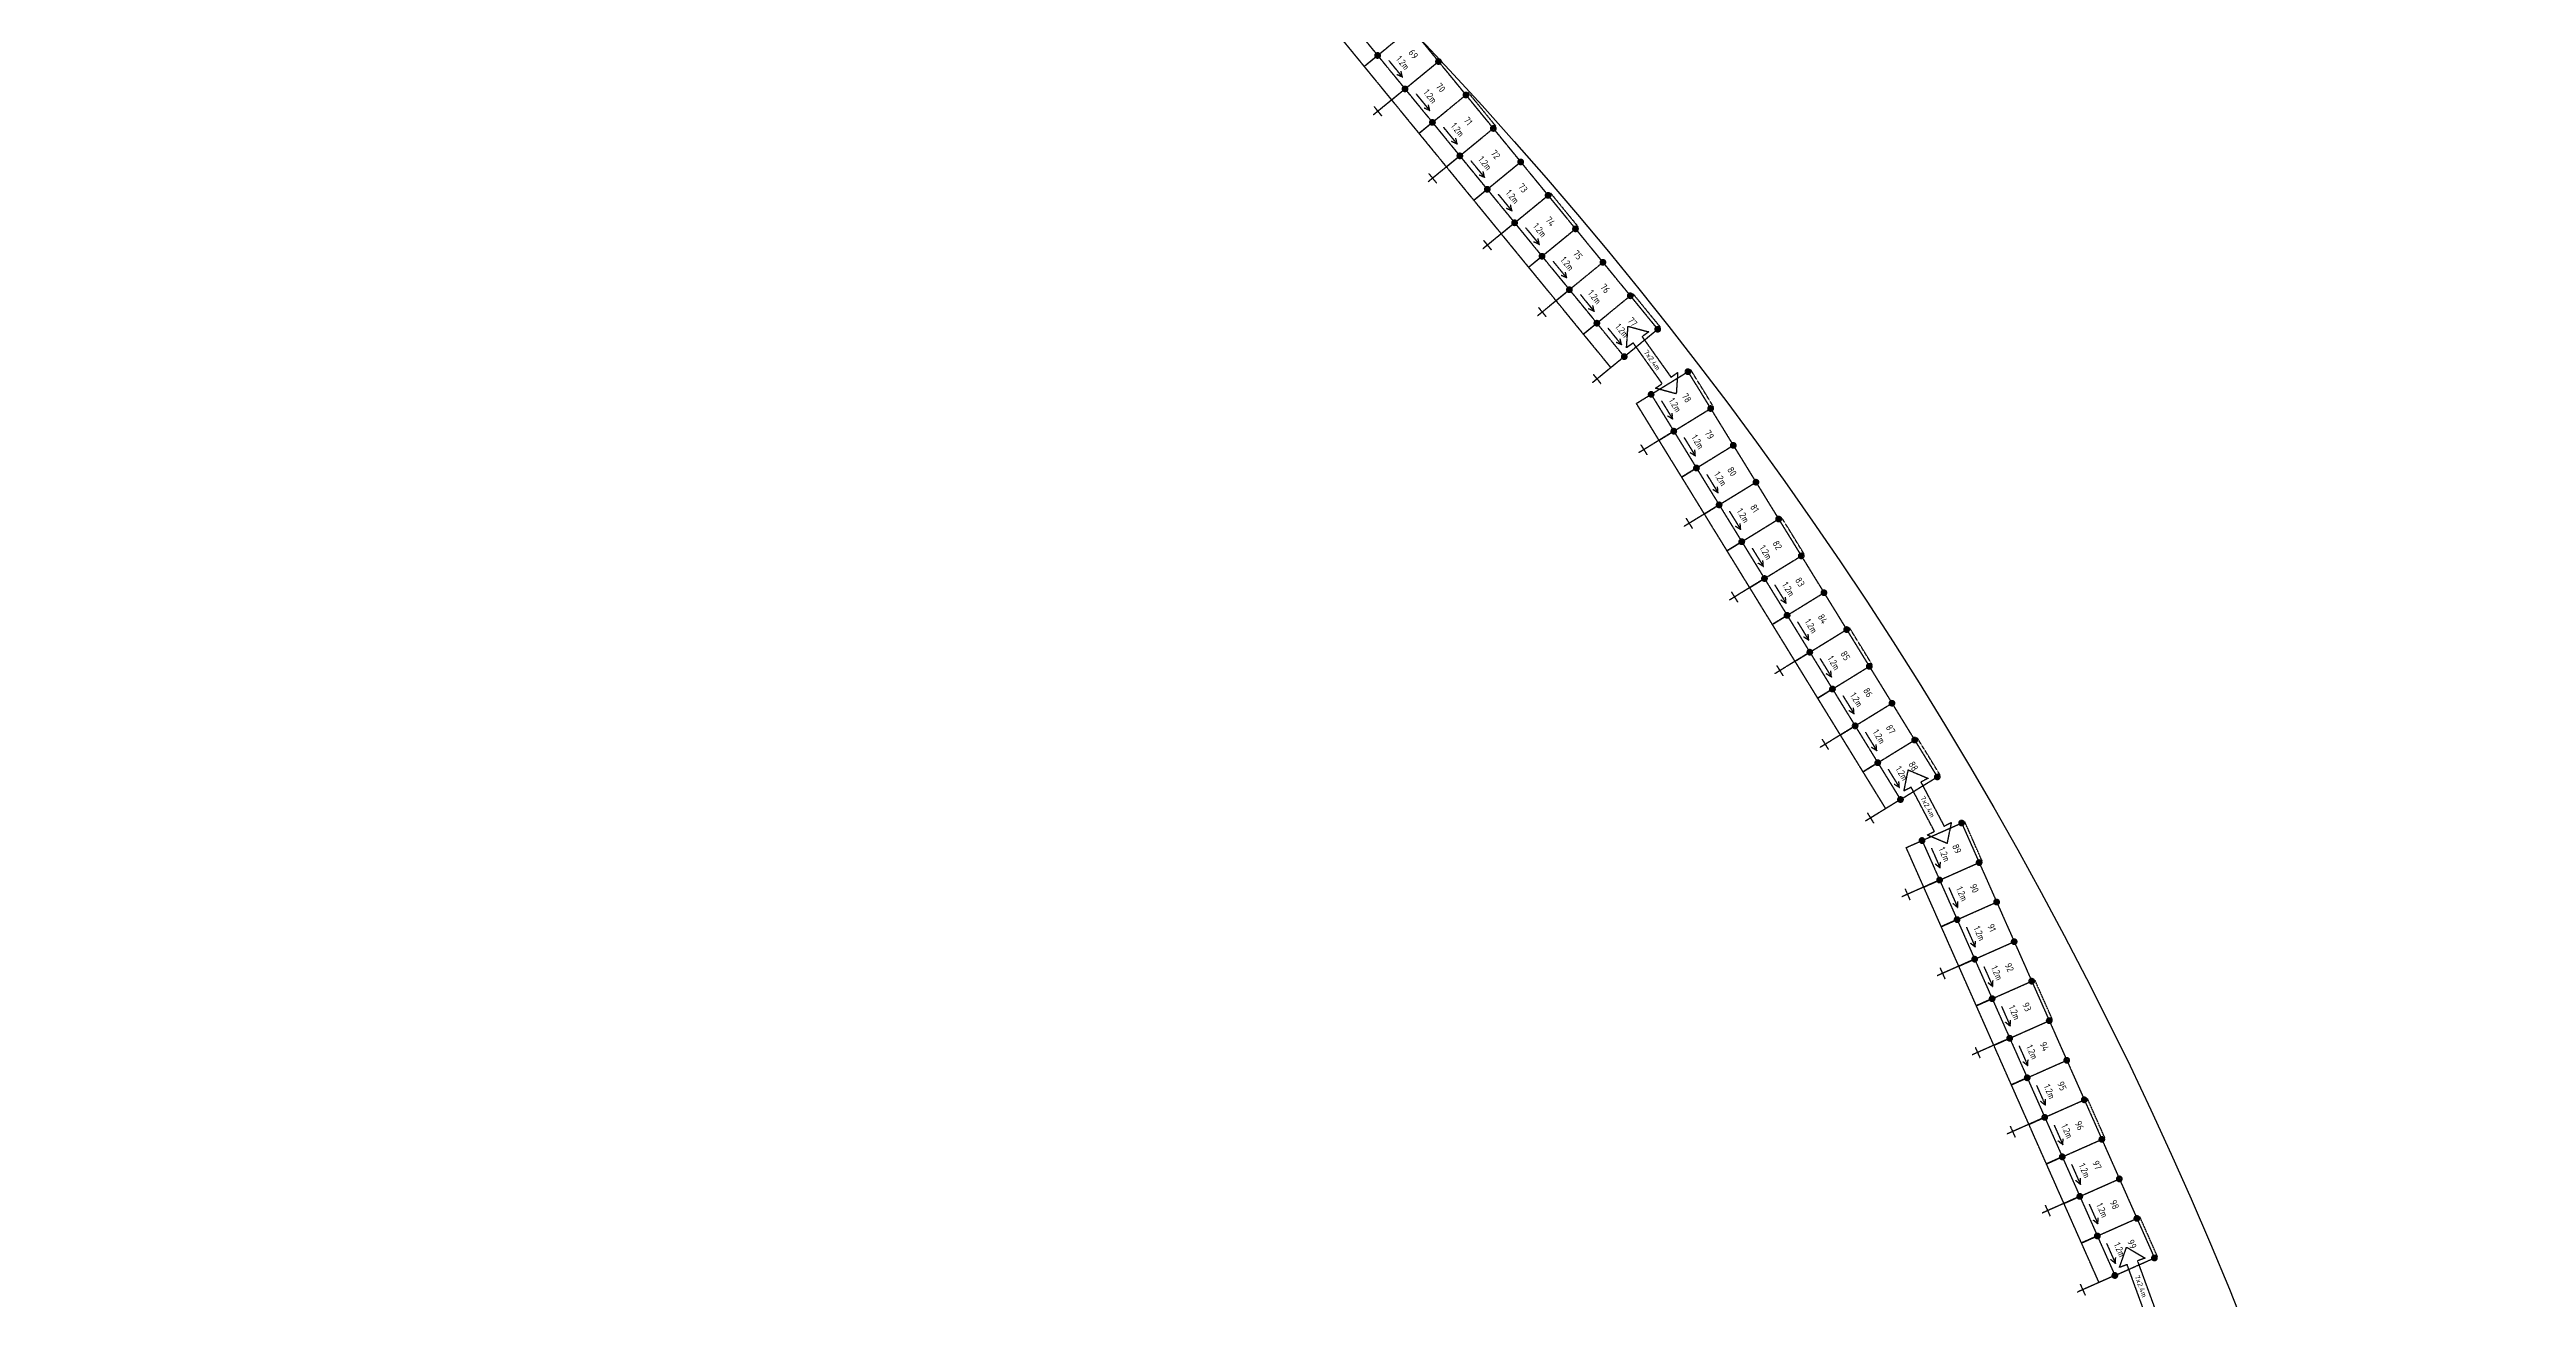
# Model space of a CAD drawing. Header units: millimetres. Extents: x -104667 to 131446, y -104429 to 134339.
# Drawn here: x 58710 to 131446, y 57951 to 94651 of the extents above; entities that cross this region are included whole.
import ezdxf
from ezdxf.enums import TextEntityAlignment as Align

# ---------------------------------------------------------------- set-up
doc = ezdxf.new("R2010")
doc.units = ezdxf.units.MM
doc.linetypes.add('KwikScaf_DASHED', pattern=[3.75, 2.5, -1.25])
doc.linetypes.add('KwikScaf_Line', pattern=[1, 1, 0])
doc.layers.get('0').update_dxf_attribs({"linetype": 'CONTINUOUS'})
doc.layers.add('KwikScaf Schematic', color=7, linetype='CONTINUOUS')
doc.styles.add('KwikScaf ISO', font='isocp.shx')

msp = doc.modelspace()

# ---------------------------------------------------------------- linework, layer by layer
msp.add_circle((13389, 13628), 118057)
at = {"layer": 'KwikScaf Schematic', "color": 1, "linetype": 'KwikScaf_Line'}
for p, q in [((96906, 95460), (97711, 94477)), ((97318, 94155), (96513, 95138)), ((97711, 94477), (98693, 95282)), ((98693, 95282), (99498, 94299)), ((97711, 94477), (97318, 94155)), ((97318, 94155), (97711, 94477)), ((98122, 93172), (97318, 94155)), ((97711, 94477), (98515, 93494)), ((98035, 94332), (98437, 93841)), ((98437, 93841), (98275, 93913)), ((98437, 93841), (98398, 94014)), ((98515, 93494), (99498, 94299)), ((99498, 94299), (100302, 93316)), ((98122, 93172), (97581, 92729)), ((98515, 93494), (98122, 93172)), ((98122, 93172), (98515, 93494)), ((98927, 92190), (98122, 93172)), ((98515, 93494), (99320, 92512)), ((98839, 93349), (99241, 92858)), ((99320, 92512), (100302, 93316)), ((100302, 93316), (101107, 92334)), ((97605, 92975), (97827, 92704)), ((99320, 92512), (98927, 92190)), ((98927, 92190), (99320, 92512)), ((99241, 92858), (99079, 92930)), ((99241, 92858), (99202, 93031)), ((99320, 92512), (100124, 91529)), ((99731, 91207), (98927, 92190)), ((99644, 92367), (100046, 91875)), ((100046, 91875), (99884, 91948)), ((100046, 91875), (100007, 92048)), ((100124, 91529), (101107, 92334)), ((101107, 92334), (101912, 91351)), ((99731, 91207), (99190, 90764)), ((99214, 91010), (99436, 90739)), ((100124, 91529), (99731, 91207)), ((99731, 91207), (100124, 91529)), ((100536, 90225), (99731, 91207)), ((100124, 91529), (100929, 90546)), ((100448, 91384), (100851, 90893)), ((100851, 90893), (100689, 90965)), ((100851, 90893), (100811, 91066)), ((100929, 90546), (101912, 91351)), ((101912, 91351), (102716, 90368)), ((100929, 90546), (100536, 90225)), ((100536, 90225), (100929, 90546)), ((101340, 89242), (100536, 90225)), ((100929, 90546), (101734, 89564)), ((101253, 90401), (101655, 89910)), ((101734, 89564), (102716, 90368)), ((102716, 90368), (103521, 89386)), ((101734, 89564), (101340, 89242)), ((101340, 89242), (101734, 89564)), ((101655, 89910), (101493, 89983)), ((101655, 89910), (101616, 90083)), ((101734, 89564), (102538, 88581)), ((101340, 89242), (100799, 88799)), ((100823, 89045), (101045, 88774)), ((102145, 88259), (101340, 89242)), ((102057, 89419), (102460, 88927)), ((102460, 88927), (102298, 89000)), ((102460, 88927), (102421, 89101)), ((102538, 88581), (103521, 89386)), ((103521, 89386), (104325, 88403)), ((102538, 88581), (102145, 88259)), ((102145, 88259), (102538, 88581)), ((102950, 87277), (102145, 88259)), ((102538, 88581), (103343, 87599)), ((102862, 88436), (103264, 87945)), ((103264, 87945), (103102, 88017)), ((103264, 87945), (103225, 88118)), ((103343, 87599), (104325, 88403)), ((104325, 88403), (105130, 87421)), ((103343, 87599), (102950, 87277)), ((102950, 87277), (103343, 87599)), ((103343, 87599), (104147, 86616)), ((103667, 87454), (104069, 86962)), ((104147, 86616), (105130, 87421)), ((105130, 87421), (105934, 86438)), ((102950, 87277), (102408, 86833)), ((102433, 87080), (102654, 86809)), ((103754, 86294), (102950, 87277)), ((104147, 86616), (103754, 86294)), ((103754, 86294), (104147, 86616)), ((104069, 86962), (103907, 87035)), ((104069, 86962), (104030, 87135)), ((104147, 86616), (104952, 85633)), ((104559, 85312), (103754, 86294)), ((104471, 86471), (104874, 85980)), ((104874, 85980), (104712, 86052)), ((104874, 85980), (104834, 86153)), ((104952, 85633), (105934, 86438)), ((104559, 85312), (104017, 84868)), ((104042, 85114), (104263, 84844)), ((104952, 85633), (104559, 85312)), ((105741, 84526), (106823, 85192)), ((106823, 85192), (107488, 84110)), ((105309, 84260), (105741, 84526)), ((105741, 84526), (106407, 83445)), ((105974, 83178), (105309, 84260)), ((106043, 84339), (106376, 83798)), ((106376, 83798), (106225, 83892)), ((106376, 83798), (106360, 83975)), ((106407, 83445), (107488, 84110)), ((107488, 84110), (108154, 83029)), ((105974, 83178), (105378, 82812)), ((105435, 83052), (105619, 82754)), ((106407, 83445), (105974, 83178)), ((105974, 83178), (106407, 83445)), ((106640, 82097), (105974, 83178)), ((106407, 83445), (107073, 82363)), ((106708, 83258), (107041, 82717)), ((107073, 82363), (108154, 83029)), ((108154, 83029), (108820, 81947)), ((107073, 82363), (106640, 82097)), ((106640, 82097), (107073, 82363)), ((107041, 82717), (106890, 82810)), ((107041, 82717), (107026, 82894)), ((107073, 82363), (107738, 81282)), ((107306, 81015), (106640, 82097)), ((107374, 82176), (107707, 81635)), ((107707, 81635), (107556, 81729)), ((107707, 81635), (107691, 81812)), ((107738, 81282), (108820, 81947)), ((108820, 81947), (109485, 80866)), ((107306, 81015), (106709, 80648)), ((106767, 80889), (106950, 80591)), ((107738, 81282), (107306, 81015)), ((107306, 81015), (107738, 81282)), ((107971, 79934), (107306, 81015)), ((107738, 81282), (108404, 80200)), ((108040, 81094), (108373, 80554)), ((108404, 80200), (109485, 80866)), ((109485, 80866), (110151, 79784)), ((108404, 80200), (107971, 79934)), ((107971, 79934), (108404, 80200)), ((108373, 80554), (108222, 80647)), ((108373, 80554), (108357, 80730)), ((108404, 80200), (109069, 79118)), ((108705, 80013), (109038, 79472)), ((108637, 78852), (107971, 79934)), ((109038, 79472), (108887, 79566)), ((109038, 79472), (109023, 79649)), ((109069, 79118), (110151, 79784)), ((110151, 79784), (110817, 78702)), ((108637, 78852), (108041, 78485)), ((108098, 78726), (108281, 78428)), ((109069, 79118), (108637, 78852)), ((108637, 78852), (109069, 79118)), ((109302, 77771), (108637, 78852)), ((109069, 79118), (109735, 78037)), ((109371, 78931), (109704, 78390)), ((109704, 78390), (109688, 78567)), ((109735, 78037), (110817, 78702)), ((110817, 78702), (111482, 77621)), ((109735, 78037), (109302, 77771)), ((109302, 77771), (109735, 78037)), ((109704, 78390), (109553, 78484)), ((109735, 78037), (110401, 76955)), ((110037, 77850), (110370, 77309)), ((109968, 76689), (109302, 77771)), ((110370, 77309), (110219, 77402)), ((110370, 77309), (110354, 77486)), ((110401, 76955), (111482, 77621)), ((111482, 77621), (112148, 76539)), ((109968, 76689), (109372, 76322)), ((109429, 76563), (109613, 76265)), ((110401, 76955), (109968, 76689)), ((109968, 76689), (110401, 76955)), ((110634, 75607), (109968, 76689)), ((110401, 76955), (111066, 75874)), ((110702, 76768), (111035, 76227)), ((111035, 76227), (111020, 76404)), ((111066, 75874), (112148, 76539)), ((112148, 76539), (112814, 75458)), ((111066, 75874), (110634, 75607)), ((110634, 75607), (111066, 75874)), ((111035, 76227), (110884, 76321)), ((111066, 75874), (111732, 74792)), ((111368, 75686), (111701, 75146)), ((111299, 74526), (110634, 75607)), ((111701, 75146), (111550, 75239)), ((111701, 75146), (111685, 75322)), ((111732, 74792), (112814, 75458)), ((112814, 75458), (113479, 74376)), ((111299, 74526), (110703, 74159)), ((110761, 74400), (110944, 74102)), ((111732, 74792), (111299, 74526)), ((111299, 74526), (111732, 74792)), ((111965, 73444), (111299, 74526)), ((111732, 74792), (112398, 73711)), ((112034, 74605), (112366, 74064)), ((112366, 74064), (112351, 74241)), ((112398, 73711), (113479, 74376)), ((113479, 74376), (114145, 73295)), ((112398, 73711), (111965, 73444)), ((111965, 73444), (112398, 73711)), ((112366, 74064), (112216, 74158)), ((112398, 73711), (113063, 72629)), ((112699, 73523), (113032, 72983)), ((112631, 72363), (111965, 73444)), ((113032, 72983), (112881, 73076)), ((113032, 72983), (113017, 73159)), ((113063, 72629), (114145, 73295)), ((112631, 72363), (112035, 71996)), ((112092, 72237), (112275, 71938)), ((113063, 72629), (112631, 72363)), ((113233, 71220), (113697, 71426)), ((113697, 71426), (114858, 71941)), ((113697, 71426), (114212, 70265)), ((114858, 71941), (115373, 70780)), ((113748, 70059), (113233, 71220)), ((113971, 71200), (114228, 70620)), ((114228, 70620), (114091, 70733)), ((114212, 70265), (115373, 70780)), ((114228, 70620), (114237, 70797)), ((115373, 70780), (115888, 69619)), ((113748, 70059), (113108, 69775)), ((113197, 70006), (113338, 69686)), ((114212, 70265), (113748, 70059)), ((113748, 70059), (114212, 70265)), ((114262, 68898), (113748, 70059)), ((114212, 70265), (114727, 69104)), ((114486, 70039), (114743, 69459)), ((114727, 69104), (114262, 68898)), ((114262, 68898), (114727, 69104)), ((114743, 69459), (114606, 69572)), ((114727, 69104), (115888, 69619)), ((114727, 69104), (115241, 67943)), ((114743, 69459), (114751, 69636)), ((115888, 69619), (116402, 68458)), ((114777, 67737), (114262, 68898)), ((115000, 68878), (115258, 68298)), ((115258, 68298), (115121, 68411)), ((115241, 67943), (116402, 68458)), ((115258, 68298), (115266, 68475)), ((116402, 68458), (116917, 67297)), ((114777, 67737), (114137, 67453)), ((114226, 67684), (114368, 67364)), ((115241, 67943), (114777, 67737)), ((114777, 67737), (115241, 67943)), ((115292, 66576), (114777, 67737)), ((115241, 67943), (115756, 66782)), ((115515, 67717), (115773, 67137)), ((115773, 67137), (115636, 67250)), ((115756, 66782), (116917, 67297)), ((115773, 67137), (115781, 67314)), ((116917, 67297), (117432, 66136)), ((115756, 66782), (115292, 66576)), ((115292, 66576), (115756, 66782)), ((115806, 65415), (115292, 66576)), ((115756, 66782), (116271, 65621)), ((116030, 66556), (116287, 65976)), ((116271, 65621), (115806, 65415)), ((115806, 65415), (116271, 65621)), ((116287, 65976), (116150, 66089)), ((116271, 65621), (117432, 66136)), ((116271, 65621), (116785, 64460)), ((116287, 65976), (116295, 66153)), ((117432, 66136), (117946, 64975)), ((115806, 65415), (115166, 65131)), ((115255, 65362), (115397, 65042)), ((116321, 64254), (115806, 65415)), ((116545, 65395), (116802, 64815)), ((116802, 64815), (116665, 64927)), ((116785, 64460), (117946, 64975)), ((116802, 64815), (116810, 64992)), ((117946, 64975), (118461, 63814)), ((116785, 64460), (116321, 64254)), ((116321, 64254), (116785, 64460)), ((116836, 63093), (116321, 64254)), ((116785, 64460), (117300, 63299)), ((117059, 64234), (117317, 63654)), ((117300, 63299), (116836, 63093)), ((116836, 63093), (117300, 63299)), ((117317, 63654), (117180, 63766)), ((117300, 63299), (118461, 63814)), ((117300, 63299), (117815, 62138)), ((117317, 63654), (117325, 63831)), ((118461, 63814), (118976, 62653)), ((116836, 63093), (116196, 62809)), ((116285, 63040), (116427, 62720)), ((117350, 61932), (116836, 63093)), ((117574, 63073), (117831, 62492)), ((117831, 62492), (117694, 62605)), ((117815, 62138), (118976, 62653)), ((117831, 62492), (117840, 62670)), ((118976, 62653), (119491, 61492)), ((117815, 62138), (117350, 61932)), ((117350, 61932), (117815, 62138)), ((117865, 60771), (117350, 61932)), ((117815, 62138), (118330, 60977)), ((118089, 61912), (118346, 61331)), ((118346, 61331), (118209, 61444)), ((118330, 60977), (119491, 61492)), ((118346, 61331), (118354, 61509)), ((119491, 61492), (120005, 60331)), ((117865, 60771), (117225, 60487)), ((117314, 60718), (117456, 60398)), ((118330, 60977), (117865, 60771)), ((117865, 60771), (118330, 60977)), ((118380, 59610), (117865, 60771)), ((118330, 60977), (118844, 59816)), ((118603, 60751), (118861, 60170)), ((118844, 59816), (118380, 59610)), ((118380, 59610), (118844, 59816)), ((118861, 60170), (118724, 60283)), ((118844, 59816), (120005, 60331)), ((118844, 59816), (119359, 58655)), ((118861, 60170), (118869, 60348)), ((120005, 60331), (120520, 59170)), ((118895, 58449), (118380, 59610)), ((119118, 59590), (119375, 59009)), ((119375, 59009), (119239, 59122)), ((119359, 58655), (120520, 59170)), ((119375, 59009), (119384, 59187)), ((118895, 58449), (118255, 58165)), ((118344, 58396), (118486, 58076)), ((119359, 58655), (118895, 58449))]:
    msp.add_line(p, q, dxfattribs=at)
at = {"layer": 'KwikScaf Schematic', "color": 1, "linetype": 'KwikScaf_DASHED'}
for p, q in [((101184, 92397), (100380, 93380)), ((103598, 89449), (102794, 90432)), ((106012, 86501), (105207, 87484)), ((107574, 84163), (106908, 85244)), ((110236, 79836), (109571, 80918)), ((112233, 76592), (111567, 77673)), ((114230, 73347), (113564, 74429)), ((115464, 70820), (114950, 71981)), ((117523, 66176), (117008, 67337)), ((119067, 62693), (118553, 63854)), ((120611, 59210), (120097, 60371))]:
    msp.add_line(p, q, dxfattribs=at)
at = {"layer": 'KwikScaf Schematic', "color": 3, "linetype": 'KwikScaf_Line'}
for p, q in [((105020, 85896), (105063, 86526)), ((105216, 86036), (105020, 85896)), ((105063, 86526), (105672, 86361)), ((106065, 84844), (105216, 86036)), ((105672, 86361), (105476, 86221)), ((105476, 86221), (106326, 85030)), ((106326, 85030), (106521, 85169)), ((106521, 85169), (106479, 84540)), ((105870, 84705), (106065, 84844)), ((106479, 84540), (105870, 84705)), ((113167, 72880), (113293, 73499)), ((113293, 73499), (113874, 73253)), ((113379, 72992), (113167, 72880)), ((114061, 71698), (113379, 72992)), ((113874, 73253), (113662, 73141)), ((113662, 73141), (114344, 71847)), ((113848, 71586), (114061, 71698)), ((114430, 71341), (113848, 71586)), ((114344, 71847), (114556, 71959)), ((114556, 71959), (114430, 71341)), ((119495, 58890), (119703, 59486)), ((119720, 58973), (119495, 58890)), ((119703, 59486), (120246, 59165)), ((120223, 57598), (119720, 58973)), ((120246, 59165), (120021, 59082)), ((120021, 59082), (120523, 57708))]:
    msp.add_line(p, q, dxfattribs=at)
at = {"layer": 'KwikScaf Schematic', "color": 1, "linetype": 'KwikScaf_Line', "const_width": 100}
for points in [[(97749, 94509, -0.198912), (97760, 94472, -0.198912), (97742, 94438, -0.198912), (97706, 94427, -0.198912), (97672, 94445, -0.198912), (97661, 94482, -0.198912), (97679, 94516, -0.198912), (97716, 94527, -0.198912)], [(97749, 94509, -0.198912), (97760, 94472, -0.198912), (97742, 94438, -0.198912), (97706, 94427, -0.198912), (97672, 94445, -0.198912), (97661, 94482, -0.198912), (97679, 94516, -0.198912), (97716, 94527, -0.198912)], [(99536, 94331, -0.198912), (99548, 94294, -0.198912), (99529, 94260, -0.198912), (99493, 94249, -0.198912), (99459, 94267, -0.198912), (99448, 94304, -0.198912), (99466, 94338, -0.198912), (99503, 94349, -0.198912)], [(99536, 94331, -0.198912), (99548, 94294, -0.198912), (99529, 94260, -0.198912), (99493, 94249, -0.198912), (99459, 94267, -0.198912), (99448, 94304, -0.198912), (99466, 94338, -0.198912), (99503, 94349, -0.198912)], [(98554, 93526, -0.198912), (98565, 93489, -0.198912), (98547, 93456, -0.198912), (98510, 93445, -0.198912), (98476, 93463, -0.198912), (98465, 93499, -0.198912), (98483, 93533, -0.198912), (98520, 93544, -0.198912)], [(98554, 93526, -0.198912), (98565, 93489, -0.198912), (98547, 93456, -0.198912), (98510, 93445, -0.198912), (98476, 93463, -0.198912), (98465, 93499, -0.198912), (98483, 93533, -0.198912), (98520, 93544, -0.198912)], [(100341, 93348, -0.198912), (100352, 93311, -0.198912), (100334, 93278, -0.198912), (100297, 93267, -0.198912), (100264, 93285, -0.198912), (100253, 93321, -0.198912), (100271, 93355, -0.198912), (100307, 93366, -0.198912)], [(100341, 93348, -0.198912), (100352, 93311, -0.198912), (100334, 93278, -0.198912), (100297, 93267, -0.198912), (100264, 93285, -0.198912), (100253, 93321, -0.198912), (100271, 93355, -0.198912), (100307, 93366, -0.198912)], [(99358, 92543, -0.198912), (99370, 92507, -0.198912), (99351, 92473, -0.198912), (99315, 92462, -0.198912), (99281, 92480, -0.198912), (99270, 92517, -0.198912), (99288, 92550, -0.198912), (99325, 92561, -0.198912)], [(99358, 92543, -0.198912), (99370, 92507, -0.198912), (99351, 92473, -0.198912), (99315, 92462, -0.198912), (99281, 92480, -0.198912), (99270, 92517, -0.198912), (99288, 92550, -0.198912), (99325, 92561, -0.198912)], [(101146, 92365, -0.198912), (101157, 92329, -0.198912), (101139, 92295, -0.198912), (101102, 92284, -0.198912), (101068, 92302, -0.198912), (101057, 92339, -0.198912), (101075, 92372, -0.198912), (101112, 92383, -0.198912)], [(101146, 92365, -0.198912), (101157, 92329, -0.198912), (101139, 92295, -0.198912), (101102, 92284, -0.198912), (101068, 92302, -0.198912), (101057, 92339, -0.198912), (101075, 92372, -0.198912), (101112, 92383, -0.198912)], [(100163, 91561, -0.198912), (100174, 91524, -0.198912), (100156, 91490, -0.198912), (100119, 91479, -0.198912), (100086, 91497, -0.198912), (100075, 91534, -0.198912), (100093, 91568, -0.198912), (100129, 91579, -0.198912)], [(100163, 91561, -0.198912), (100174, 91524, -0.198912), (100156, 91490, -0.198912), (100119, 91479, -0.198912), (100086, 91497, -0.198912), (100075, 91534, -0.198912), (100093, 91568, -0.198912), (100129, 91579, -0.198912)], [(101950, 91383, -0.198912), (101961, 91346, -0.198912), (101943, 91312, -0.198912), (101907, 91301, -0.198912), (101873, 91319, -0.198912), (101862, 91356, -0.198912), (101880, 91390, -0.198912), (101917, 91401, -0.198912)], [(101950, 91383, -0.198912), (101961, 91346, -0.198912), (101943, 91312, -0.198912), (101907, 91301, -0.198912), (101873, 91319, -0.198912), (101862, 91356, -0.198912), (101880, 91390, -0.198912), (101917, 91401, -0.198912)], [(100968, 90578, -0.198912), (100979, 90541, -0.198912), (100961, 90508, -0.198912), (100924, 90497, -0.198912), (100890, 90515, -0.198912), (100879, 90551, -0.198912), (100897, 90585, -0.198912), (100934, 90596, -0.198912)], [(100968, 90578, -0.198912), (100979, 90541, -0.198912), (100961, 90508, -0.198912), (100924, 90497, -0.198912), (100890, 90515, -0.198912), (100879, 90551, -0.198912), (100897, 90585, -0.198912), (100934, 90596, -0.198912)], [(102755, 90400, -0.198912), (102766, 90363, -0.198912), (102748, 90330, -0.198912), (102711, 90319, -0.198912), (102677, 90337, -0.198912), (102666, 90373, -0.198912), (102684, 90407, -0.198912), (102721, 90418, -0.198912)], [(102755, 90400, -0.198912), (102766, 90363, -0.198912), (102748, 90330, -0.198912), (102711, 90319, -0.198912), (102677, 90337, -0.198912), (102666, 90373, -0.198912), (102684, 90407, -0.198912), (102721, 90418, -0.198912)], [(101772, 89595, -0.198912), (101783, 89559, -0.198912), (101765, 89525, -0.198912), (101729, 89514, -0.198912), (101695, 89532, -0.198912), (101684, 89569, -0.198912), (101702, 89603, -0.198912), (101738, 89614, -0.198912)], [(101772, 89595, -0.198912), (101783, 89559, -0.198912), (101765, 89525, -0.198912), (101729, 89514, -0.198912), (101695, 89532, -0.198912), (101684, 89569, -0.198912), (101702, 89603, -0.198912), (101738, 89614, -0.198912)], [(103559, 89417, -0.198912), (103570, 89381, -0.198912), (103552, 89347, -0.198912), (103516, 89336, -0.198912), (103482, 89354, -0.198912), (103471, 89391, -0.198912), (103489, 89424, -0.198912), (103526, 89436, -0.198912)], [(103559, 89417, -0.198912), (103570, 89381, -0.198912), (103552, 89347, -0.198912), (103516, 89336, -0.198912), (103482, 89354, -0.198912), (103471, 89391, -0.198912), (103489, 89424, -0.198912), (103526, 89436, -0.198912)], [(102577, 88613, -0.198912), (102588, 88576, -0.198912), (102570, 88543, -0.198912), (102533, 88531, -0.198912), (102499, 88550, -0.198912), (102488, 88586, -0.198912), (102506, 88620, -0.198912), (102543, 88631, -0.198912)], [(102577, 88613, -0.198912), (102588, 88576, -0.198912), (102570, 88543, -0.198912), (102533, 88531, -0.198912), (102499, 88550, -0.198912), (102488, 88586, -0.198912), (102506, 88620, -0.198912), (102543, 88631, -0.198912)], [(104364, 88435, -0.198912), (104375, 88398, -0.198912), (104357, 88364, -0.198912), (104320, 88353, -0.198912), (104287, 88371, -0.198912), (104276, 88408, -0.198912), (104294, 88442, -0.198912), (104330, 88453, -0.198912)], [(104364, 88435, -0.198912), (104375, 88398, -0.198912), (104357, 88364, -0.198912), (104320, 88353, -0.198912), (104287, 88371, -0.198912), (104276, 88408, -0.198912), (104294, 88442, -0.198912), (104330, 88453, -0.198912)], [(103381, 87630, -0.198912), (103392, 87594, -0.198912), (103374, 87560, -0.198912), (103338, 87549, -0.198912), (103304, 87567, -0.198912), (103293, 87604, -0.198912), (103311, 87637, -0.198912), (103348, 87648, -0.198912)], [(103381, 87630, -0.198912), (103392, 87594, -0.198912), (103374, 87560, -0.198912), (103338, 87549, -0.198912), (103304, 87567, -0.198912), (103293, 87604, -0.198912), (103311, 87637, -0.198912), (103348, 87648, -0.198912)], [(105169, 87452, -0.198912), (105180, 87416, -0.198912), (105162, 87382, -0.198912), (105125, 87371, -0.198912), (105091, 87389, -0.198912), (105080, 87426, -0.198912), (105098, 87459, -0.198912), (105135, 87470, -0.198912)], [(105169, 87452, -0.198912), (105180, 87416, -0.198912), (105162, 87382, -0.198912), (105125, 87371, -0.198912), (105091, 87389, -0.198912), (105080, 87426, -0.198912), (105098, 87459, -0.198912), (105135, 87470, -0.198912)], [(104186, 86648, -0.198912), (104197, 86611, -0.198912), (104179, 86577, -0.198912), (104142, 86566, -0.198912), (104109, 86584, -0.198912), (104098, 86621, -0.198912), (104116, 86655, -0.198912), (104152, 86666, -0.198912)], [(104186, 86648, -0.198912), (104197, 86611, -0.198912), (104179, 86577, -0.198912), (104142, 86566, -0.198912), (104109, 86584, -0.198912), (104098, 86621, -0.198912), (104116, 86655, -0.198912), (104152, 86666, -0.198912)], [(105973, 86470, -0.198912), (105984, 86433, -0.198912), (105966, 86399, -0.198912), (105930, 86388, -0.198912), (105896, 86406, -0.198912), (105885, 86443, -0.198912), (105903, 86477, -0.198912), (105939, 86488, -0.198912)], [(104991, 85665, -0.198912), (105002, 85628, -0.198912), (104984, 85595, -0.198912), (104947, 85584, -0.198912), (104913, 85602, -0.198912), (104902, 85638, -0.198912), (104920, 85672, -0.198912), (104957, 85683, -0.198912)], [(106865, 85218, -0.198912), (106871, 85180, -0.198912), (106849, 85149, -0.198912), (106811, 85143, -0.198912), (106780, 85166, -0.198912), (106774, 85204, -0.198912), (106797, 85235, -0.198912), (106834, 85241, -0.198912)], [(105784, 84552, -0.198912), (105790, 84515, -0.198912), (105767, 84484, -0.198912), (105730, 84478, -0.198912), (105699, 84500, -0.198912), (105693, 84538, -0.198912), (105715, 84569, -0.198912), (105753, 84575, -0.198912)], [(107531, 84137, -0.198912), (107537, 84099, -0.198912), (107515, 84068, -0.198912), (107477, 84062, -0.198912), (107446, 84084, -0.198912), (107440, 84122, -0.198912), (107462, 84153, -0.198912), (107500, 84159, -0.198912)], [(107531, 84137, -0.198912), (107537, 84099, -0.198912), (107515, 84068, -0.198912), (107477, 84062, -0.198912), (107446, 84084, -0.198912), (107440, 84122, -0.198912), (107462, 84153, -0.198912), (107500, 84159, -0.198912)], [(106449, 83471, -0.198912), (106455, 83433, -0.198912), (106433, 83402, -0.198912), (106395, 83396, -0.198912), (106364, 83418, -0.198912), (106358, 83456, -0.198912), (106381, 83487, -0.198912), (106418, 83493, -0.198912)], [(106449, 83471, -0.198912), (106455, 83433, -0.198912), (106433, 83402, -0.198912), (106395, 83396, -0.198912), (106364, 83418, -0.198912), (106358, 83456, -0.198912), (106381, 83487, -0.198912), (106418, 83493, -0.198912)], [(108197, 83055, -0.198912), (108203, 83017, -0.198912), (108180, 82986, -0.198912), (108142, 82980, -0.198912), (108111, 83003, -0.198912), (108105, 83040, -0.198912), (108128, 83071, -0.198912), (108166, 83077, -0.198912)], [(108197, 83055, -0.198912), (108203, 83017, -0.198912), (108180, 82986, -0.198912), (108142, 82980, -0.198912), (108111, 83003, -0.198912), (108105, 83040, -0.198912), (108128, 83071, -0.198912), (108166, 83077, -0.198912)], [(107115, 82389, -0.198912), (107121, 82352, -0.198912), (107099, 82321, -0.198912), (107061, 82314, -0.198912), (107030, 82337, -0.198912), (107024, 82375, -0.198912), (107046, 82406, -0.198912), (107084, 82412, -0.198912)], [(107115, 82389, -0.198912), (107121, 82352, -0.198912), (107099, 82321, -0.198912), (107061, 82314, -0.198912), (107030, 82337, -0.198912), (107024, 82375, -0.198912), (107046, 82406, -0.198912), (107084, 82412, -0.198912)], [(108862, 81973, -0.198912), (108868, 81936, -0.198912), (108846, 81905, -0.198912), (108808, 81899, -0.198912), (108777, 81921, -0.198912), (108771, 81959, -0.198912), (108794, 81990, -0.198912), (108831, 81996, -0.198912)], [(108862, 81973, -0.198912), (108868, 81936, -0.198912), (108846, 81905, -0.198912), (108808, 81899, -0.198912), (108777, 81921, -0.198912), (108771, 81959, -0.198912), (108794, 81990, -0.198912), (108831, 81996, -0.198912)], [(107781, 81308, -0.198912), (107787, 81270, -0.198912), (107764, 81239, -0.198912), (107727, 81233, -0.198912), (107696, 81255, -0.198912), (107690, 81293, -0.198912), (107712, 81324, -0.198912), (107750, 81330, -0.198912)], [(107781, 81308, -0.198912), (107787, 81270, -0.198912), (107764, 81239, -0.198912), (107727, 81233, -0.198912), (107696, 81255, -0.198912), (107690, 81293, -0.198912), (107712, 81324, -0.198912), (107750, 81330, -0.198912)], [(109528, 80892, -0.198912), (109534, 80854, -0.198912), (109512, 80823, -0.198912), (109474, 80817, -0.198912), (109443, 80839, -0.198912), (109437, 80877, -0.198912), (109459, 80908, -0.198912), (109497, 80914, -0.198912)], [(109528, 80892, -0.198912), (109534, 80854, -0.198912), (109512, 80823, -0.198912), (109474, 80817, -0.198912), (109443, 80839, -0.198912), (109437, 80877, -0.198912), (109459, 80908, -0.198912), (109497, 80914, -0.198912)], [(108446, 80226, -0.198912), (108452, 80188, -0.198912), (108430, 80157, -0.198912), (108392, 80151, -0.198912), (108361, 80174, -0.198912), (108355, 80212, -0.198912), (108378, 80243, -0.198912), (108415, 80249, -0.198912)], [(108446, 80226, -0.198912), (108452, 80188, -0.198912), (108430, 80157, -0.198912), (108392, 80151, -0.198912), (108361, 80174, -0.198912), (108355, 80212, -0.198912), (108378, 80243, -0.198912), (108415, 80249, -0.198912)], [(110194, 79810, -0.198912), (110200, 79772, -0.198912), (110177, 79741, -0.198912), (110139, 79735, -0.198912), (110108, 79758, -0.198912), (110102, 79796, -0.198912), (110125, 79827, -0.198912), (110163, 79833, -0.198912)], [(110194, 79810, -0.198912), (110200, 79772, -0.198912), (110177, 79741, -0.198912), (110139, 79735, -0.198912), (110108, 79758, -0.198912), (110102, 79796, -0.198912), (110125, 79827, -0.198912), (110163, 79833, -0.198912)], [(109112, 79145, -0.198912), (109118, 79107, -0.198912), (109096, 79076, -0.198912), (109058, 79070, -0.198912), (109027, 79092, -0.198912), (109021, 79130, -0.198912), (109043, 79161, -0.198912), (109081, 79167, -0.198912)], [(109112, 79145, -0.198912), (109118, 79107, -0.198912), (109096, 79076, -0.198912), (109058, 79070, -0.198912), (109027, 79092, -0.198912), (109021, 79130, -0.198912), (109043, 79161, -0.198912), (109081, 79167, -0.198912)], [(110859, 78729, -0.198912), (110865, 78691, -0.198912), (110843, 78660, -0.198912), (110805, 78654, -0.198912), (110774, 78676, -0.198912), (110768, 78714, -0.198912), (110790, 78745, -0.198912), (110828, 78751, -0.198912)], [(110859, 78729, -0.198912), (110865, 78691, -0.198912), (110843, 78660, -0.198912), (110805, 78654, -0.198912), (110774, 78676, -0.198912), (110768, 78714, -0.198912), (110790, 78745, -0.198912), (110828, 78751, -0.198912)], [(109778, 78063, -0.198912), (109784, 78025, -0.198912), (109761, 77994, -0.198912), (109724, 77988, -0.198912), (109693, 78011, -0.198912), (109686, 78048, -0.198912), (109709, 78079, -0.198912), (109747, 78085, -0.198912)], [(109778, 78063, -0.198912), (109784, 78025, -0.198912), (109761, 77994, -0.198912), (109724, 77988, -0.198912), (109693, 78011, -0.198912), (109686, 78048, -0.198912), (109709, 78079, -0.198912), (109747, 78085, -0.198912)], [(111525, 77647, -0.198912), (111531, 77609, -0.198912), (111509, 77578, -0.198912), (111471, 77572, -0.198912), (111440, 77595, -0.198912), (111434, 77632, -0.198912), (111456, 77663, -0.198912), (111494, 77670, -0.198912)], [(111525, 77647, -0.198912), (111531, 77609, -0.198912), (111509, 77578, -0.198912), (111471, 77572, -0.198912), (111440, 77595, -0.198912), (111434, 77632, -0.198912), (111456, 77663, -0.198912), (111494, 77670, -0.198912)], [(110443, 76981, -0.198912), (110449, 76944, -0.198912), (110427, 76913, -0.198912), (110389, 76907, -0.198912), (110358, 76929, -0.198912), (110352, 76967, -0.198912), (110375, 76998, -0.198912), (110412, 77004, -0.198912)], [(110443, 76981, -0.198912), (110449, 76944, -0.198912), (110427, 76913, -0.198912), (110389, 76907, -0.198912), (110358, 76929, -0.198912), (110352, 76967, -0.198912), (110375, 76998, -0.198912), (110412, 77004, -0.198912)], [(112191, 76566, -0.198912), (112197, 76528, -0.198912), (112174, 76497, -0.198912), (112136, 76491, -0.198912), (112105, 76513, -0.198912), (112099, 76551, -0.198912), (112122, 76582, -0.198912), (112160, 76588, -0.198912)], [(112191, 76566, -0.198912), (112197, 76528, -0.198912), (112174, 76497, -0.198912), (112136, 76491, -0.198912), (112105, 76513, -0.198912), (112099, 76551, -0.198912), (112122, 76582, -0.198912), (112160, 76588, -0.198912)], [(111109, 75900, -0.198912), (111115, 75862, -0.198912), (111093, 75831, -0.198912), (111055, 75825, -0.198912), (111024, 75847, -0.198912), (111018, 75885, -0.198912), (111040, 75916, -0.198912), (111078, 75922, -0.198912)], [(111109, 75900, -0.198912), (111115, 75862, -0.198912), (111093, 75831, -0.198912), (111055, 75825, -0.198912), (111024, 75847, -0.198912), (111018, 75885, -0.198912), (111040, 75916, -0.198912), (111078, 75922, -0.198912)], [(112856, 75484, -0.198912), (112862, 75446, -0.198912), (112840, 75415, -0.198912), (112802, 75409, -0.198912), (112771, 75432, -0.198912), (112765, 75469, -0.198912), (112787, 75500, -0.198912), (112825, 75506, -0.198912)], [(112856, 75484, -0.198912), (112862, 75446, -0.198912), (112840, 75415, -0.198912), (112802, 75409, -0.198912), (112771, 75432, -0.198912), (112765, 75469, -0.198912), (112787, 75500, -0.198912), (112825, 75506, -0.198912)], [(111775, 74818, -0.198912), (111781, 74781, -0.198912), (111758, 74750, -0.198912), (111720, 74743, -0.198912), (111689, 74766, -0.198912), (111683, 74804, -0.198912), (111706, 74835, -0.198912), (111744, 74841, -0.198912)], [(111775, 74818, -0.198912), (111781, 74781, -0.198912), (111758, 74750, -0.198912), (111720, 74743, -0.198912), (111689, 74766, -0.198912), (111683, 74804, -0.198912), (111706, 74835, -0.198912), (111744, 74841, -0.198912)], [(113522, 74402, -0.198912), (113528, 74365, -0.198912), (113505, 74334, -0.198912), (113468, 74328, -0.198912), (113437, 74350, -0.198912), (113431, 74388, -0.198912), (113453, 74419, -0.198912), (113491, 74425, -0.198912)], [(113522, 74402, -0.198912), (113528, 74365, -0.198912), (113505, 74334, -0.198912), (113468, 74328, -0.198912), (113437, 74350, -0.198912), (113431, 74388, -0.198912), (113453, 74419, -0.198912), (113491, 74425, -0.198912)], [(112440, 73737, -0.198912), (112446, 73699, -0.198912), (112424, 73668, -0.198912), (112386, 73662, -0.198912), (112355, 73684, -0.198912), (112349, 73722, -0.198912), (112372, 73753, -0.198912), (112409, 73759, -0.198912)], [(112440, 73737, -0.198912), (112446, 73699, -0.198912), (112424, 73668, -0.198912), (112386, 73662, -0.198912), (112355, 73684, -0.198912), (112349, 73722, -0.198912), (112372, 73753, -0.198912), (112409, 73759, -0.198912)], [(114188, 73321, -0.198912), (114194, 73283, -0.198912), (114171, 73252, -0.198912), (114133, 73246, -0.198912), (114102, 73268, -0.198912), (114096, 73306, -0.198912), (114119, 73337, -0.198912), (114157, 73343, -0.198912)], [(113106, 72655, -0.198912), (113112, 72617, -0.198912), (113090, 72586, -0.198912), (113052, 72580, -0.198912), (113021, 72603, -0.198912), (113015, 72641, -0.198912), (113037, 72672, -0.198912), (113075, 72678, -0.198912)], [(113743, 71446, -0.198912), (113744, 71408, -0.198912), (113717, 71380, -0.198912), (113679, 71379, -0.198912), (113652, 71406, -0.198912), (113651, 71444, -0.198912), (113677, 71472, -0.198912), (113715, 71473, -0.198912)], [(115419, 70800, -0.198912), (115420, 70762, -0.198912), (115393, 70734, -0.198912), (115355, 70733, -0.198912), (115327, 70760, -0.198912), (115326, 70798, -0.198912), (115353, 70825, -0.198912), (115391, 70826, -0.198912)], [(114258, 70285, -0.198912), (114259, 70247, -0.198912), (114232, 70219, -0.198912), (114194, 70218, -0.198912), (114166, 70245, -0.198912), (114165, 70283, -0.198912), (114192, 70311, -0.198912), (114230, 70312, -0.198912)], [(114772, 69124, -0.198912), (114773, 69086, -0.198912), (114747, 69058, -0.198912), (114709, 69057, -0.198912), (114681, 69084, -0.198912), (114680, 69122, -0.198912), (114706, 69150, -0.198912), (114745, 69151, -0.198912)], [(115933, 69639, -0.198912), (115934, 69601, -0.198912), (115908, 69573, -0.198912), (115870, 69572, -0.198912), (115842, 69598, -0.198912), (115841, 69637, -0.198912), (115867, 69664, -0.198912), (115906, 69665, -0.198912)], [(116448, 68478, -0.198912), (116449, 68440, -0.198912), (116423, 68412, -0.198912), (116384, 68411, -0.198912), (116357, 68437, -0.198912), (116356, 68476, -0.198912), (116382, 68503, -0.198912), (116420, 68504, -0.198912)], [(115287, 67963, -0.198912), (115288, 67925, -0.198912), (115262, 67897, -0.198912), (115223, 67896, -0.198912), (115196, 67923, -0.198912), (115195, 67961, -0.198912), (115221, 67989, -0.198912), (115259, 67990, -0.198912)], [(116963, 67317, -0.198912), (116964, 67279, -0.198912), (116937, 67251, -0.198912), (116899, 67250, -0.198912), (116871, 67276, -0.198912), (116870, 67315, -0.198912), (116897, 67342, -0.198912), (116935, 67343, -0.198912)], [(115802, 66802, -0.198912), (115803, 66764, -0.198912), (115776, 66736, -0.198912), (115738, 66735, -0.198912), (115710, 66762, -0.198912), (115709, 66800, -0.198912), (115736, 66828, -0.198912), (115774, 66829, -0.198912)], [(117477, 66156, -0.198912), (117478, 66118, -0.198912), (117452, 66090, -0.198912), (117414, 66089, -0.198912), (117386, 66115, -0.198912), (117385, 66154, -0.198912), (117412, 66181, -0.198912), (117450, 66182, -0.198912)], [(116316, 65641, -0.198912), (116317, 65603, -0.198912), (116291, 65575, -0.198912), (116253, 65574, -0.198912), (116225, 65601, -0.198912), (116224, 65639, -0.198912), (116250, 65667, -0.198912), (116289, 65668, -0.198912)], [(117992, 64995, -0.198912), (117993, 64957, -0.198912), (117967, 64929, -0.198912), (117928, 64928, -0.198912), (117901, 64954, -0.198912), (117900, 64993, -0.198912), (117926, 65020, -0.198912), (117964, 65021, -0.198912)], [(116831, 64480, -0.198912), (116832, 64442, -0.198912), (116806, 64414, -0.198912), (116767, 64413, -0.198912), (116740, 64440, -0.198912), (116739, 64478, -0.198912), (116765, 64506, -0.198912), (116803, 64507, -0.198912)], [(117346, 63319, -0.198912), (117347, 63281, -0.198912), (117320, 63253, -0.198912), (117282, 63252, -0.198912), (117254, 63279, -0.198912), (117254, 63317, -0.198912), (117280, 63345, -0.198912), (117318, 63346, -0.198912)], [(118507, 63834, -0.198912), (118508, 63796, -0.198912), (118481, 63768, -0.198912), (118443, 63767, -0.198912), (118415, 63793, -0.198912), (118415, 63832, -0.198912), (118441, 63859, -0.198912), (118479, 63860, -0.198912)], [(119022, 62673, -0.198912), (119023, 62635, -0.198912), (118996, 62607, -0.198912), (118958, 62606, -0.198912), (118930, 62632, -0.198912), (118929, 62671, -0.198912), (118956, 62698, -0.198912), (118994, 62699, -0.198912)], [(117861, 62158, -0.198912), (117862, 62120, -0.198912), (117835, 62092, -0.198912), (117797, 62091, -0.198912), (117769, 62118, -0.198912), (117768, 62156, -0.198912), (117795, 62184, -0.198912), (117833, 62185, -0.198912)], [(119536, 61512, -0.198912), (119537, 61474, -0.198912), (119511, 61446, -0.198912), (119473, 61445, -0.198912), (119445, 61471, -0.198912), (119444, 61510, -0.198912), (119470, 61537, -0.198912), (119509, 61538, -0.198912)], [(118375, 60997, -0.198912), (118376, 60959, -0.198912), (118350, 60931, -0.198912), (118312, 60930, -0.198912), (118284, 60957, -0.198912), (118283, 60995, -0.198912), (118309, 61023, -0.198912), (118348, 61024, -0.198912)], [(120051, 60351, -0.198912), (120052, 60313, -0.198912), (120026, 60285, -0.198912), (119987, 60284, -0.198912), (119960, 60310, -0.198912), (119959, 60349, -0.198912), (119985, 60376, -0.198912), (120023, 60377, -0.198912)], [(118890, 59836, -0.198912), (118891, 59798, -0.198912), (118865, 59770, -0.198912), (118826, 59769, -0.198912), (118799, 59796, -0.198912), (118798, 59834, -0.198912), (118824, 59862, -0.198912), (118862, 59862, -0.198912)], [(120566, 59190, -0.198912), (120567, 59152, -0.198912), (120540, 59124, -0.198912), (120502, 59123, -0.198912), (120474, 59149, -0.198912), (120473, 59188, -0.198912), (120500, 59215, -0.198912), (120538, 59216, -0.198912)]]:
    msp.add_lwpolyline(points, format="xyb", close=True, dxfattribs=at)
at = {"layer": 'KwikScaf Schematic', "color": 1, "linetype": 'KwikScaf_Line'}
for points in [[(114904, 71961, 100, 100, -0.198912), (114905, 71923, 100, 100, -0.198912), (114879, 71895, 100, 100, -0.198912), (114840, 71894, 100, 100, -0.198912), (114813, 71921, 100, 100, -0.198912), (114812, 71959, 100, 100, -0.198912), (114838, 71987, 100, 100, -0.198912), (114876, 71987, 100, 100, -0.198912)], [(115419, 70800, 100, 100, -0.198912), (115420, 70762, 100, 100, -0.198912), (115393, 70734, 100, 100, -0.198912), (115355, 70733, 100, 100, -0.198912), (115327, 70760, 100, 100, -0.198912), (115326, 70798, 100, 100, -0.198912), (115353, 70825, 100, 100, -0.198912), (115391, 70826, 100, 100, -0.198912)], [(114258, 70285, 100, 100, -0.198912), (114259, 70247, 100, 100, -0.198912), (114232, 70219, 100, 100, -0.198912), (114194, 70218, 100, 100, -0.198912), (114166, 70245, 100, 100, -0.198912), (114165, 70283, 100, 100, -0.198912), (114192, 70311, 100, 100, -0.198912), (114230, 70312, 100, 100, -0.198912)], [(114772, 69124, 100, 100, -0.198912), (114773, 69086, 100, 100, -0.198912), (114747, 69058, 100, 100, -0.198912), (114709, 69057, 100, 100, -0.198912), (114681, 69084, 100, 100, -0.198912), (114680, 69122, 100, 100, -0.198912), (114706, 69150, 100, 100, -0.198912), (114745, 69151, 100, 100, -0.198912)], [(115933, 69639, 100, 100, -0.198912), (115934, 69601, 100, 100, -0.198912), (115908, 69573, 100, 100, -0.198912), (115870, 69572, 100, 100, -0.198912), (115842, 69598, 100, 100, -0.198912), (115841, 69637, 100, 100, -0.198912), (115867, 69664, 100, 100, -0.198912), (115906, 69665, 100, 100, -0.198912)], [(116448, 68478, 100, 100, -0.198912), (116449, 68440, 100, 100, -0.198912), (116423, 68412, 100, 100, -0.198912), (116384, 68411, 100, 100, -0.198912), (116357, 68437, 100, 100, -0.198912), (116356, 68476, 100, 100, -0.198912), (116382, 68503, 100, 100, -0.198912), (116420, 68504, 100, 100, -0.198912)], [(115287, 67963, 100, 100, -0.198912), (115288, 67925, 100, 100, -0.198912), (115262, 67897, 100, 100, -0.198912), (115223, 67896, 100, 100, -0.198912), (115196, 67923, 100, 100, -0.198912), (115195, 67961, 100, 100, -0.198912), (115221, 67989, 100, 100, -0.198912), (115259, 67990, 100, 100, -0.198912)], [(116963, 67317, 100, 100, -0.198912), (116964, 67279, 100, 100, -0.198912), (116937, 67251, 100, 100, -0.198912), (116899, 67250, 100, 100, -0.198912), (116871, 67276, 100, 100, -0.198912), (116870, 67315, 100, 100, -0.198912), (116897, 67342, 100, 100, -0.198912), (116935, 67343, 100, 100, -0.198912)], [(115802, 66802, 100, 100, -0.198912), (115803, 66764, 100, 100, -0.198912), (115776, 66736, 100, 100, -0.198912), (115738, 66735, 100, 100, -0.198912), (115710, 66762, 100, 100, -0.198912), (115709, 66800, 100, 100, -0.198912), (115736, 66828, 100, 100, -0.198912), (115774, 66829, 100, 100, -0.198912)], [(117477, 66156, 100, 100, -0.198912), (117478, 66118, 100, 100, -0.198912), (117452, 66090, 100, 100, -0.198912), (117414, 66089, 100, 100, -0.198912), (117386, 66115, 100, 100, -0.198912), (117385, 66154, 100, 100, -0.198912), (117412, 66181, 100, 100, -0.198912), (117450, 66182, 100, 100, -0.198912)], [(116316, 65641, 100, 100, -0.198912), (116317, 65603, 100, 100, -0.198912), (116291, 65575, 100, 100, -0.198912), (116253, 65574, 100, 100, -0.198912), (116225, 65601, 100, 100, -0.198912), (116224, 65639, 100, 100, -0.198912), (116250, 65667, 100, 100, -0.198912), (116289, 65668, 100, 100, -0.198912)], [(117992, 64995, 100, 100, -0.198912), (117993, 64957, 100, 100, -0.198912), (117967, 64929, 100, 100, -0.198912), (117928, 64928, 100, 100, -0.198912), (117901, 64954, 100, 100, -0.198912), (117900, 64993, 100, 100, -0.198912), (117926, 65020, 100, 100, -0.198912), (117964, 65021, 100, 100, -0.198912)], [(116831, 64480, 100, 100, -0.198912), (116832, 64442, 100, 100, -0.198912), (116806, 64414, 100, 100, -0.198912), (116767, 64413, 100, 100, -0.198912), (116740, 64440, 100, 100, -0.198912), (116739, 64478, 100, 100, -0.198912), (116765, 64506, 100, 100, -0.198912), (116803, 64507, 100, 100, -0.198912)], [(117346, 63319, 100, 100, -0.198912), (117347, 63281, 100, 100, -0.198912), (117320, 63253, 100, 100, -0.198912), (117282, 63252, 100, 100, -0.198912), (117254, 63279, 100, 100, -0.198912), (117254, 63317, 100, 100, -0.198912), (117280, 63345, 100, 100, -0.198912), (117318, 63346, 100, 100, -0.198912)], [(118507, 63834, 100, 100, -0.198912), (118508, 63796, 100, 100, -0.198912), (118481, 63768, 100, 100, -0.198912), (118443, 63767, 100, 100, -0.198912), (118415, 63793, 100, 100, -0.198912), (118415, 63832, 100, 100, -0.198912), (118441, 63859, 100, 100, -0.198912), (118479, 63860, 100, 100, -0.198912)], [(119022, 62673, 100, 100, -0.198912), (119023, 62635, 100, 100, -0.198912), (118996, 62607, 100, 100, -0.198912), (118958, 62606, 100, 100, -0.198912), (118930, 62632, 100, 100, -0.198912), (118929, 62671, 100, 100, -0.198912), (118956, 62698, 100, 100, -0.198912), (118994, 62699, 100, 100, -0.198912)], [(117861, 62158, 100, 100, -0.198912), (117862, 62120, 100, 100, -0.198912), (117835, 62092, 100, 100, -0.198912), (117797, 62091, 100, 100, -0.198912), (117769, 62118, 100, 100, -0.198912), (117768, 62156, 100, 100, -0.198912), (117795, 62184, 100, 100, -0.198912), (117833, 62185, 100, 100, -0.198912)], [(119536, 61512, 100, 100, -0.198912), (119537, 61474, 100, 100, -0.198912), (119511, 61446, 100, 100, -0.198912), (119473, 61445, 100, 100, -0.198912), (119445, 61471, 100, 100, -0.198912), (119444, 61510, 100, 100, -0.198912), (119470, 61537, 100, 100, -0.198912), (119509, 61538, 100, 100, -0.198912)], [(118375, 60997, 100, 100, -0.198912), (118376, 60959, 100, 100, -0.198912), (118350, 60931, 100, 100, -0.198912), (118312, 60930, 100, 100, -0.198912), (118284, 60957, 100, 100, -0.198912), (118283, 60995, 100, 100, -0.198912), (118309, 61023, 100, 100, -0.198912), (118348, 61024, 100, 100, -0.198912)], [(120051, 60351, 100, 100, -0.198912), (120052, 60313, 100, 100, -0.198912), (120026, 60285, 100, 100, -0.198912), (119987, 60284, 100, 100, -0.198912), (119960, 60310, 100, 100, -0.198912), (119959, 60349, 100, 100, -0.198912), (119985, 60376, 100, 100, -0.198912), (120023, 60377, 100, 100, -0.198912)], [(118890, 59836, 100, 100, -0.198912), (118891, 59798, 100, 100, -0.198912), (118865, 59770, 100, 100, -0.198912), (118826, 59769, 100, 100, -0.198912), (118799, 59796, 100, 100, -0.198912), (118798, 59834, 100, 100, -0.198912), (118824, 59862, 100, 100, -0.198912), (118862, 59862, 100, 100, -0.198912)], [(119405, 58675, 100, 100, -0.198912), (119406, 58637, 100, 100, -0.198912), (119379, 58609, 100, 100, -0.198912), (119341, 58608, 100, 100, -0.198912), (119313, 58635, 100, 100, -0.198912), (119312, 58673, 100, 100, -0.198912), (119339, 58701, 100, 100, -0.198912), (119377, 58701, 100, 100, -0.198912)]]:
    msp.add_lwpolyline(points, format="xyseb", close=True, dxfattribs=at)

# ---------------------------------------------------------------- texts
at = {"layer": 'KwikScaf Schematic', "style": 'KwikScaf ISO'}
for s, height, rotation, p in [('69', 200, 309.31122, (98759, 94515)), ('1.2m', 200, 309.31122, (98449, 94261)), ('1.2m', 200, 309.31122, (99254, 93279)), ('70', 200, 309.31122, (99564, 93532)), ('1.2m', 200, 309.31122, (100059, 92296)), ('71', 200, 309.31122, (100368, 92549)), ('72', 200, 309.31122, (101173, 91567)), ('1.2m', 200, 309.31122, (100863, 91313)), ('1.2m', 200, 309.31122, (101668, 90331)), ('73', 200, 309.31122, (101977, 90584)), ('1.2m', 200, 309.31122, (102472, 89348)), ('74', 200, 309.31122, (102782, 89602)), ('75', 200, 309.31122, (103586, 88619)), ('1.2m', 200, 309.31122, (103277, 88365)), ('1.2m', 200, 309.31122, (104082, 87383)), ('76', 200, 309.31122, (104391, 87636)), ('1.2m', 200, 309.31122, (104886, 86400)), ('77', 200, 309.31122, (105196, 86654)), ('7x2.4m', 150, 305.47815, (105771, 85533)), ('1.2m', 200, 301.61, (106444, 84213)), ('78', 200, 301.61, (106785, 84423)), ('1.2m', 200, 301.61, (107110, 83132)), ('79', 200, 301.61, (107451, 83342)), ('1.2m', 200, 301.61, (107776, 82050)), ('80', 200, 301.61, (108116, 82260)), ('1.2m', 200, 301.61, (108441, 80969)), ('81', 200, 301.61, (108782, 81178)), ('1.2m', 200, 301.61, (109107, 79887)), ('82', 200, 301.61, (109448, 80097)), ('1.2m', 200, 301.61, (109773, 78806)), ('83', 200, 301.61, (110113, 79015)), ('1.2m', 200, 301.61, (110438, 77724)), ('84', 200, 301.61, (110779, 77934)), ('1.2m', 200, 301.61, (111104, 76642)), ('85', 200, 301.61, (111445, 76852)), ('1.2m', 200, 301.61, (111770, 75561)), ('86', 200, 301.61, (112110, 75771)), ('1.2m', 200, 301.61, (112435, 74479)), ('87', 200, 301.61, (112776, 74689)), ('1.2m', 200, 301.61, (113101, 73398)), ('88', 200, 301.61, (113442, 73607)), ('7x2.4m', 150, 297.77693, (113861, 72420)), ('89', 200, 293.90878, (114718, 71184)), ('1.2m', 200, 293.90878, (114352, 71022)), ('1.2m', 200, 293.90878, (114867, 69861)), ('90', 200, 293.90878, (115233, 70023)), ('1.2m', 200, 293.90878, (115382, 68700)), ('91', 200, 293.90878, (115747, 68862)), ('1.2m', 200, 293.90878, (115896, 67539)), ('92', 200, 293.90878, (116262, 67701)), ('1.2m', 200, 293.90878, (116411, 66378)), ('93', 200, 293.90878, (116777, 66540)), ('94', 200, 293.90878, (117291, 65379)), ('1.2m', 200, 293.90878, (116926, 65217)), ('1.2m', 200, 293.90878, (117440, 64056)), ('95', 200, 293.90878, (117806, 64218)), ('1.2m', 200, 293.90878, (117955, 62895)), ('96', 200, 293.90878, (118321, 63057)), ('1.2m', 200, 293.90878, (118470, 61734)), ('97', 200, 293.90878, (118836, 61896)), ('1.2m', 200, 293.90878, (118985, 60573)), ('98', 200, 293.90878, (119350, 60735)), ('99', 200, 293.90878, (119865, 59574)), ('1.2m', 200, 293.90878, (119499, 59412)), ('7x2.4m', 150, 290.07571, (120122, 58340))]:
    msp.add_text(s, height=height, rotation=rotation, dxfattribs=at).set_placement(p, align=Align.MIDDLE_CENTER)

doc.saveas('drawing.dxf')
